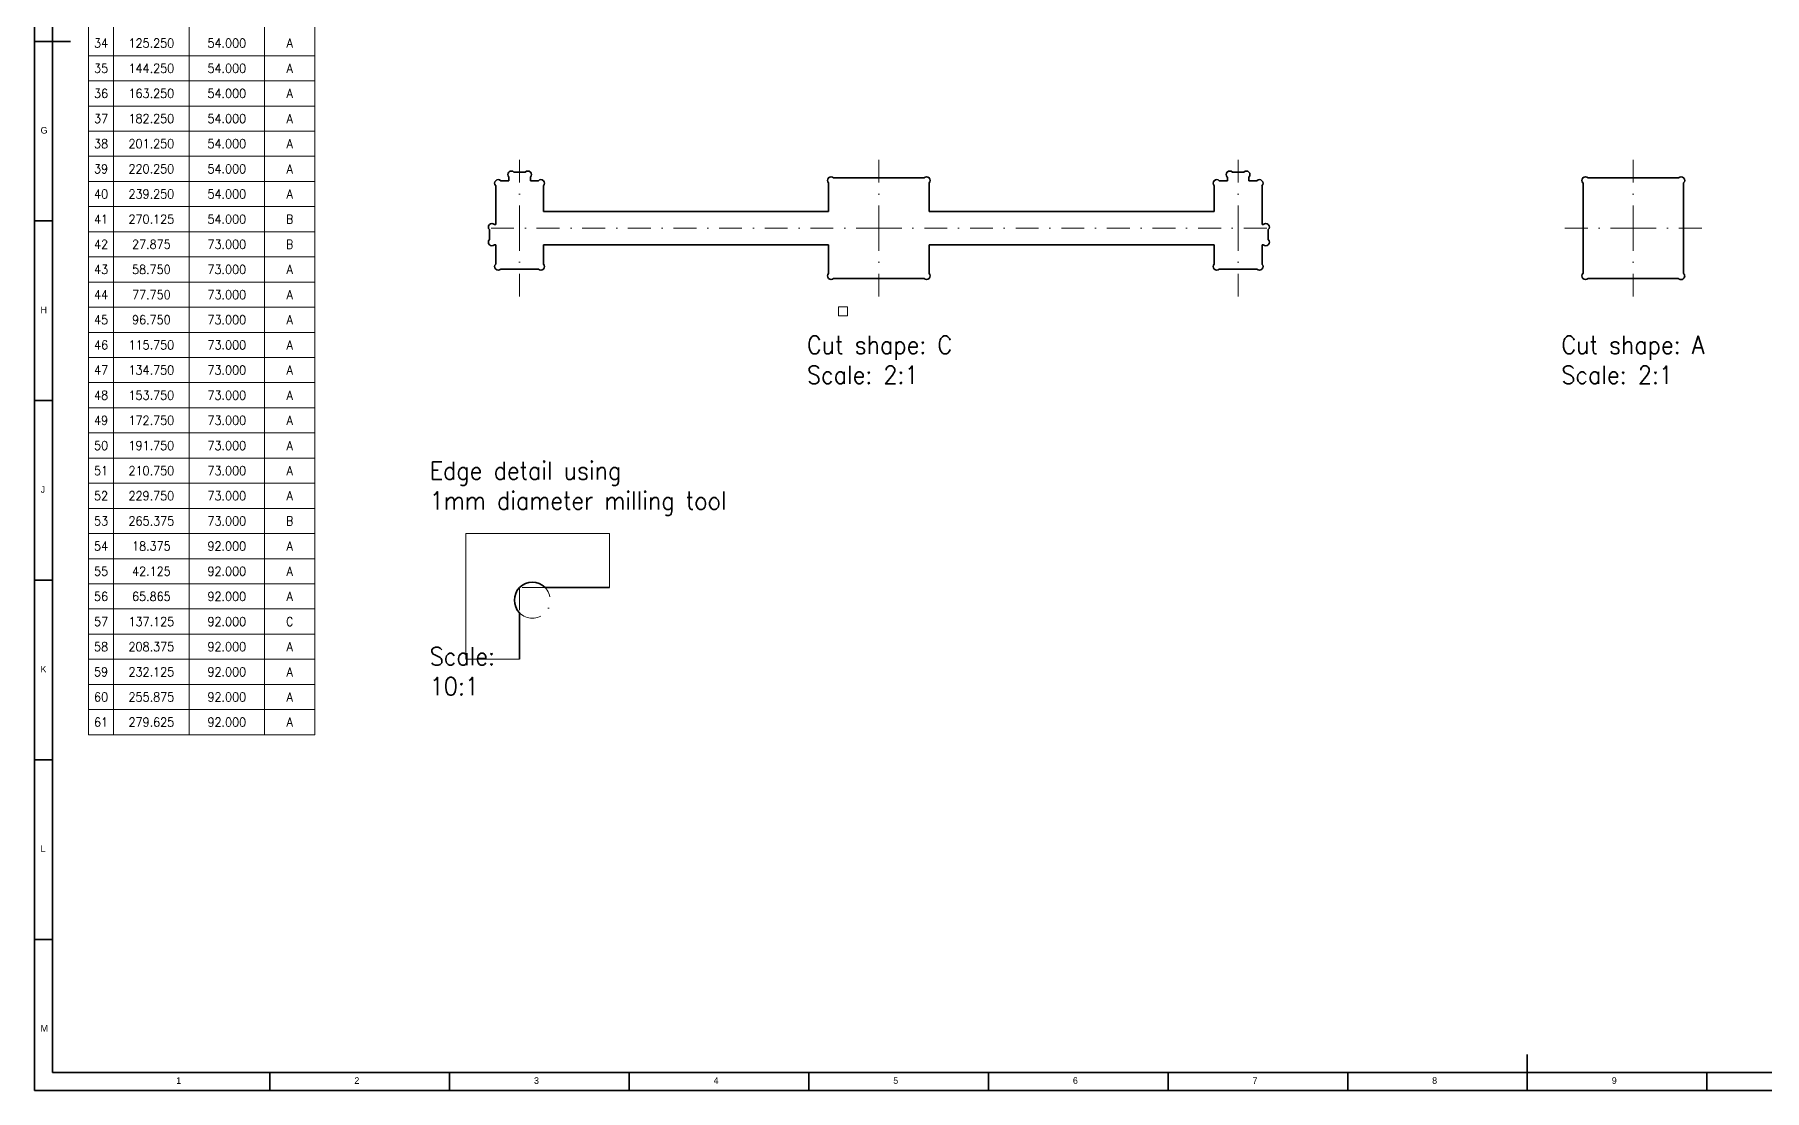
# Model space of a CAD drawing. Extents: x -75 to 756, y -330 to 254.
# Drawn here: x -75 to 406.5, y -330 to -36.1 of the extents above; entities that cross this region are included whole.
import ezdxf

# ---------------------------------------------------------------- set-up
doc = ezdxf.new("R2010")
doc.units = 0
doc.linetypes.add('DASHDOT2', pattern=[12.7, 6.35, -3.125, 0.1, -3.125])
for name, color, linetype, lineweight, true_color in [('axis', 6, 'DASHDOT2', 18, 0xff00ff), ('cut_true', 7, 'Continuous', 35, 0xffffff), ('detail', 7, 'Continuous', 35, 0xffffff), ('detail_thin', 7, 'Continuous', 13, 0xffffff), ('dimmensions', 2, 'Continuous', 13, 0xffff00), ('title_block', 3, 'Continuous', 35, 0x00ff00)]:
    doc.layers.add(name, color=color, linetype=linetype, lineweight=lineweight, true_color=true_color)
doc.styles.add('textstyle0', font='')
doc.styles.add('textstyle1', font='')
doc.styles.add('textstyle10', font='')
doc.styles.add('textstyle11', font='')
doc.styles.add('textstyle12', font='')
doc.styles.add('textstyle124', font='')
doc.styles.add('textstyle125', font='')
doc.styles.add('textstyle13', font='')
doc.styles.add('textstyle14', font='')
doc.styles.add('textstyle15', font='')
doc.styles.add('textstyle156', font='')
doc.styles.add('textstyle157', font='')
doc.styles.add('textstyle2', font='')
doc.styles.add('textstyle202', font='')
doc.styles.add('textstyle203', font='')
doc.styles.add('textstyle204', font='')
doc.styles.add('textstyle205', font='')
doc.styles.add('textstyle206', font='')
doc.styles.add('textstyle207', font='')
doc.styles.add('textstyle239', font='')
doc.styles.add('textstyle240', font='')
doc.styles.add('textstyle263', font='')
doc.styles.add('textstyle265', font='')
doc.styles.add('textstyle266', font='')
doc.styles.add('textstyle267', font='')
doc.styles.add('textstyle268', font='')
doc.styles.add('textstyle269', font='')
doc.styles.add('textstyle27', font='')
doc.styles.add('textstyle270', font='')
doc.styles.add('textstyle28', font='')
doc.styles.add('textstyle29', font='')
doc.styles.add('textstyle290', font='')
doc.styles.add('textstyle291', font='')
doc.styles.add('textstyle292', font='')
doc.styles.add('textstyle293', font='')
doc.styles.add('textstyle294', font='')
doc.styles.add('textstyle295', font='')
doc.styles.add('textstyle296', font='')
doc.styles.add('textstyle3', font='')
doc.styles.add('textstyle30', font='')
doc.styles.add('textstyle301', font='')
doc.styles.add('textstyle302', font='')
doc.styles.add('textstyle303', font='')
doc.styles.add('textstyle304', font='')
doc.styles.add('textstyle305', font='')
doc.styles.add('textstyle306', font='')
doc.styles.add('textstyle307', font='')
doc.styles.add('textstyle308', font='')
doc.styles.add('textstyle309', font='')
doc.styles.add('textstyle310', font='')
doc.styles.add('textstyle311', font='')
doc.styles.add('textstyle312', font='')
doc.styles.add('textstyle313', font='')
doc.styles.add('textstyle314', font='')
doc.styles.add('textstyle315', font='')
doc.styles.add('textstyle325', font='')
doc.styles.add('textstyle326', font='')
doc.styles.add('textstyle327', font='')
doc.styles.add('textstyle328', font='')
doc.styles.add('textstyle329', font='')
doc.styles.add('textstyle330', font='')
doc.styles.add('textstyle347', font='')
doc.styles.add('textstyle348', font='')
doc.styles.add('textstyle349', font='')
doc.styles.add('textstyle350', font='')
doc.styles.add('textstyle351', font='')
doc.styles.add('textstyle352', font='')
doc.styles.add('textstyle353', font='')
doc.styles.add('textstyle354', font='')
doc.styles.add('textstyle355', font='')
doc.styles.add('textstyle362', font='')
doc.styles.add('textstyle363', font='')
doc.styles.add('textstyle364', font='')
doc.styles.add('textstyle365', font='')
doc.styles.add('textstyle366', font='')
doc.styles.add('textstyle367', font='')
doc.styles.add('textstyle368', font='')
doc.styles.add('textstyle369', font='')
doc.styles.add('textstyle370', font='')
doc.styles.add('textstyle371', font='')
doc.styles.add('textstyle372', font='')
doc.styles.add('textstyle373', font='')
doc.styles.add('textstyle374', font='')
doc.styles.add('textstyle375', font='')
doc.styles.add('textstyle376', font='')
doc.styles.add('textstyle377', font='')
doc.styles.add('textstyle389', font='')
doc.styles.add('textstyle391', font='')
doc.styles.add('textstyle392', font='')
doc.styles.add('textstyle393', font='')
doc.styles.add('textstyle394', font='')
doc.styles.add('textstyle395', font='')
doc.styles.add('textstyle396', font='')
doc.styles.add('textstyle397', font='')
doc.styles.add('textstyle398', font='')
doc.styles.add('textstyle399', font='')
doc.styles.add('textstyle4', font='')
doc.styles.add('textstyle400', font='')
doc.styles.add('textstyle41', font='')
doc.styles.add('textstyle43', font='')
doc.styles.add('textstyle44', font='')
doc.styles.add('textstyle45', font='')
doc.styles.add('textstyle46', font='')
doc.styles.add('textstyle5', font='')
doc.styles.add('textstyle6', font='')
doc.styles.add('textstyle7', font='')
doc.styles.add('textstyle76', font='')
doc.styles.add('textstyle77', font='')
doc.styles.add('textstyle78', font='')
doc.styles.add('textstyle79', font='')
doc.styles.add('textstyle8', font='')
doc.styles.add('textstyle80', font='')
doc.styles.add('textstyle81', font='')
doc.styles.add('textstyle82', font='')
doc.styles.add('textstyle83', font='')
doc.styles.add('textstyle84', font='')
doc.styles.add('textstyle85', font='')
doc.styles.add('textstyle86', font='')
doc.styles.add('textstyle87', font='')
doc.styles.add('textstyle88', font='')
doc.styles.add('textstyle89', font='')
doc.styles.add('textstyle9', font='')
doc.styles.add('textstyle90', font='')
doc.styles.add('textstyle91', font='')
doc.styles.add('textstyle92', font='')
doc.styles.add('textstyle93', font='')
doc.styles.add('textstyle94', font='')
doc.styles.add('textstyle95', font='')
doc.styles.add('textstyle96', font='')
doc.styles.add('textstyle97', font='')
doc.styles.add('textstyle98', font='')
doc.styles.get('textstyle0').set_extended_font_data('Standard')
doc.styles.get('textstyle1').set_extended_font_data('Standard')
doc.styles.get('textstyle10').set_extended_font_data('Standard')
doc.styles.get('textstyle11').set_extended_font_data('Standard')
doc.styles.get('textstyle12').set_extended_font_data('Standard')
doc.styles.get('textstyle124').set_extended_font_data('STANDARD')
doc.styles.get('textstyle125').set_extended_font_data('STANDARD')
doc.styles.get('textstyle13').set_extended_font_data('Standard')
doc.styles.get('textstyle14').set_extended_font_data('Standard')
doc.styles.get('textstyle15').set_extended_font_data('Standard')
doc.styles.get('textstyle156').set_extended_font_data('STANDARD')
doc.styles.get('textstyle157').set_extended_font_data('STANDARD')
doc.styles.get('textstyle2').set_extended_font_data('Standard')
doc.styles.get('textstyle202').set_extended_font_data('sldtextstyle0')
doc.styles.get('textstyle203').set_extended_font_data('sldtextstyle0')
doc.styles.get('textstyle204').set_extended_font_data('sldtextstyle0')
doc.styles.get('textstyle205').set_extended_font_data('sldtextstyle0')
doc.styles.get('textstyle206').set_extended_font_data('sldtextstyle0')
doc.styles.get('textstyle207').set_extended_font_data('sldtextstyle0')
doc.styles.get('textstyle239').set_extended_font_data('sldtextstyle0')
doc.styles.get('textstyle240').set_extended_font_data('sldtextstyle0')
doc.styles.get('textstyle263').set_extended_font_data('sldtextstyle0')
doc.styles.get('textstyle265').set_extended_font_data('sldtextstyle0')
doc.styles.get('textstyle266').set_extended_font_data('sldtextstyle0')
doc.styles.get('textstyle267').set_extended_font_data('sldtextstyle0')
doc.styles.get('textstyle268').set_extended_font_data('sldtextstyle0')
doc.styles.get('textstyle269').set_extended_font_data('sldtextstyle0')
doc.styles.get('textstyle27').set_extended_font_data('Standard')
doc.styles.get('textstyle270').set_extended_font_data('sldtextstyle0')
doc.styles.get('textstyle28').set_extended_font_data('Standard')
doc.styles.get('textstyle29').set_extended_font_data('Standard')
doc.styles.get('textstyle290').set_extended_font_data('Standard')
doc.styles.get('textstyle291').set_extended_font_data('Standard')
doc.styles.get('textstyle292').set_extended_font_data('Standard')
doc.styles.get('textstyle293').set_extended_font_data('Standard')
doc.styles.get('textstyle294').set_extended_font_data('Standard')
doc.styles.get('textstyle295').set_extended_font_data('Standard')
doc.styles.get('textstyle296').set_extended_font_data('Standard')
doc.styles.get('textstyle3').set_extended_font_data('Standard')
doc.styles.get('textstyle30').set_extended_font_data('Standard')
doc.styles.get('textstyle301').set_extended_font_data('Standard')
doc.styles.get('textstyle302').set_extended_font_data('Standard')
doc.styles.get('textstyle303').set_extended_font_data('Standard')
doc.styles.get('textstyle304').set_extended_font_data('Standard')
doc.styles.get('textstyle305').set_extended_font_data('Standard')
doc.styles.get('textstyle306').set_extended_font_data('Standard')
doc.styles.get('textstyle307').set_extended_font_data('Standard')
doc.styles.get('textstyle308').set_extended_font_data('Standard')
doc.styles.get('textstyle309').set_extended_font_data('Standard')
doc.styles.get('textstyle310').set_extended_font_data('Standard')
doc.styles.get('textstyle311').set_extended_font_data('Standard')
doc.styles.get('textstyle312').set_extended_font_data('Standard')
doc.styles.get('textstyle313').set_extended_font_data('Standard')
doc.styles.get('textstyle314').set_extended_font_data('Standard')
doc.styles.get('textstyle315').set_extended_font_data('Standard')
doc.styles.get('textstyle325').set_extended_font_data('Standard')
doc.styles.get('textstyle326').set_extended_font_data('Standard')
doc.styles.get('textstyle327').set_extended_font_data('Standard')
doc.styles.get('textstyle328').set_extended_font_data('Standard')
doc.styles.get('textstyle329').set_extended_font_data('Standard')
doc.styles.get('textstyle330').set_extended_font_data('Standard')
doc.styles.get('textstyle347').set_extended_font_data('Standard')
doc.styles.get('textstyle348').set_extended_font_data('Standard')
doc.styles.get('textstyle349').set_extended_font_data('Standard')
doc.styles.get('textstyle350').set_extended_font_data('Standard')
doc.styles.get('textstyle351').set_extended_font_data('Standard')
doc.styles.get('textstyle352').set_extended_font_data('Standard')
doc.styles.get('textstyle353').set_extended_font_data('Standard')
doc.styles.get('textstyle354').set_extended_font_data('Standard')
doc.styles.get('textstyle355').set_extended_font_data('Standard')
doc.styles.get('textstyle362').set_extended_font_data('Standard')
doc.styles.get('textstyle363').set_extended_font_data('Standard')
doc.styles.get('textstyle364').set_extended_font_data('Standard')
doc.styles.get('textstyle365').set_extended_font_data('Standard')
doc.styles.get('textstyle366').set_extended_font_data('Standard')
doc.styles.get('textstyle367').set_extended_font_data('Standard')
doc.styles.get('textstyle368').set_extended_font_data('Standard')
doc.styles.get('textstyle369').set_extended_font_data('Standard')
doc.styles.get('textstyle370').set_extended_font_data('Standard')
doc.styles.get('textstyle371').set_extended_font_data('Standard')
doc.styles.get('textstyle372').set_extended_font_data('Standard')
doc.styles.get('textstyle373').set_extended_font_data('Standard')
doc.styles.get('textstyle374').set_extended_font_data('Standard')
doc.styles.get('textstyle375').set_extended_font_data('Standard')
doc.styles.get('textstyle376').set_extended_font_data('Standard')
doc.styles.get('textstyle377').set_extended_font_data('Standard')
doc.styles.get('textstyle389').set_extended_font_data('Standard')
doc.styles.get('textstyle391').set_extended_font_data('Standard')
doc.styles.get('textstyle392').set_extended_font_data('Standard')
doc.styles.get('textstyle393').set_extended_font_data('Standard')
doc.styles.get('textstyle394').set_extended_font_data('Standard')
doc.styles.get('textstyle395').set_extended_font_data('Standard')
doc.styles.get('textstyle396').set_extended_font_data('Standard')
doc.styles.get('textstyle397').set_extended_font_data('Standard')
doc.styles.get('textstyle398').set_extended_font_data('Standard')
doc.styles.get('textstyle399').set_extended_font_data('Standard')
doc.styles.get('textstyle4').set_extended_font_data('Standard')
doc.styles.get('textstyle400').set_extended_font_data('Standard')
doc.styles.get('textstyle41').set_extended_font_data('Standard')
doc.styles.get('textstyle43').set_extended_font_data('Standard')
doc.styles.get('textstyle44').set_extended_font_data('Standard')
doc.styles.get('textstyle45').set_extended_font_data('Standard')
doc.styles.get('textstyle46').set_extended_font_data('Standard')
doc.styles.get('textstyle5').set_extended_font_data('Standard')
doc.styles.get('textstyle6').set_extended_font_data('Standard')
doc.styles.get('textstyle7').set_extended_font_data('Standard')
doc.styles.get('textstyle76').set_extended_font_data('Standard')
doc.styles.get('textstyle77').set_extended_font_data('Standard')
doc.styles.get('textstyle78').set_extended_font_data('Standard')
doc.styles.get('textstyle79').set_extended_font_data('Standard')
doc.styles.get('textstyle8').set_extended_font_data('Standard')
doc.styles.get('textstyle80').set_extended_font_data('Standard')
doc.styles.get('textstyle81').set_extended_font_data('Standard')
doc.styles.get('textstyle82').set_extended_font_data('Standard')
doc.styles.get('textstyle83').set_extended_font_data('Standard')
doc.styles.get('textstyle84').set_extended_font_data('Standard')
doc.styles.get('textstyle85').set_extended_font_data('Standard')
doc.styles.get('textstyle86').set_extended_font_data('Standard')
doc.styles.get('textstyle87').set_extended_font_data('Standard')
doc.styles.get('textstyle88').set_extended_font_data('Standard')
doc.styles.get('textstyle89').set_extended_font_data('Standard')
doc.styles.get('textstyle9').set_extended_font_data('Standard')
doc.styles.get('textstyle90').set_extended_font_data('Standard')
doc.styles.get('textstyle91').set_extended_font_data('Standard')
doc.styles.get('textstyle92').set_extended_font_data('Standard')
doc.styles.get('textstyle93').set_extended_font_data('Standard')
doc.styles.get('textstyle94').set_extended_font_data('Standard')
doc.styles.get('textstyle95').set_extended_font_data('Standard')
doc.styles.get('textstyle96').set_extended_font_data('Standard')
doc.styles.get('textstyle97').set_extended_font_data('Standard')
doc.styles.get('textstyle98').set_extended_font_data('Standard')

# ---------------------------------------------------------------- blocks, each defined once
blk = doc.blocks.new('mx_cut_1x1')
at = {"layer": 'cut_true'}
for p, q in [((-7, 6.29), (-7, -6.29)), ((-6.29, 7), (6.29, 7)), ((7, 6.29), (7, -6.29)), ((-6.29, -7), (6.29, -7))]:
    blk.add_line(p, q, dxfattribs=at)
for centre, start, end in [((-6.65, 6.65), 45, 225), ((6.65, 6.65), 315, 135), ((-6.65, -6.65), 135, 315), ((6.65, -6.65), 225, 45)]:
    blk.add_arc(centre, 0.5, start, end, dxfattribs=at)
blk = doc.blocks.new('mx_cut_1x6.25')
at = {"layer": 'cut_true'}
for p, q in [((-53.33, 2.3), (-53.33, 4.99)), ((-52.62, 5.7), (-47.38, 5.7)), ((-46.67, 4.99), (-46.67, 2.3)), ((-7, 6.29), (-7, 2.3)), ((6.29, 7), (-6.29, 7)), ((7, 2.3), (7, 6.29)), ((46.67, 4.99), (46.67, 2.3)), ((52.62, 5.7), (47.38, 5.7)), ((53.33, 2.3), (53.33, 4.99)), ((-54.2, 1.59), (-54.2, 0.21)), ((-53.33, 2.3), (-53.49, 2.3)), ((-46.67, 2.3), (-7, 2.3)), ((46.67, 2.3), (7, 2.3)), ((53.33, 2.3), (53.49, 2.3)), ((54.2, 1.59), (54.2, 0.21)), ((-53.33, -0.5), (-53.49, -0.5)), ((-53.33, -0.5), (-53.33, -5.89)), ((-46.67, -2.3), (-7, -2.3)), ((-46.67, -5.89), (-46.67, -2.3)), ((-7, -6.29), (-7, -2.3)), ((46.67, -2.3), (7, -2.3)), ((7, -2.3), (7, -6.29)), ((46.67, -5.89), (46.67, -2.3)), ((53.33, -0.5), (53.49, -0.5)), ((53.33, -0.5), (53.33, -5.89)), ((-52.62, -6.6), (-51.5, -6.6)), ((-51.5, -7.09), (-51.5, -6.6)), ((-48.5, -6.6), (-48.5, -7.09)), ((-48.5, -6.6), (-47.38, -6.6)), ((-6.29, -7), (6.29, -7)), ((48.5, -6.6), (47.38, -6.6)), ((48.5, -6.6), (48.5, -7.09)), ((52.62, -6.6), (51.5, -6.6)), ((51.5, -7.09), (51.5, -6.6)), ((-50.79, -7.8), (-49.21, -7.8)), ((50.79, -7.8), (49.21, -7.8))]:
    blk.add_line(p, q, dxfattribs=at)
for centre, start, end in [((-52.97, 5.35), 45, 225), ((-47.03, 5.35), 315, 135), ((-6.65, 6.65), 45, 225), ((6.65, 6.65), 315, 135), ((47.03, 5.35), 45, 225), ((52.97, 5.35), 315, 135), ((-53.85, 1.95), 45, 225), ((53.85, 1.95), 315, 135), ((-53.85, -0.15), 135, 315), ((53.85, -0.15), 225, 45), ((-52.97, -6.25), 135, 315), ((-51.15, -7.45), 135, 315), ((-48.85, -7.45), 225, 45), ((-47.03, -6.25), 225, 45), ((-6.65, -6.65), 135, 315), ((6.65, -6.65), 225, 45), ((47.03, -6.25), 135, 315), ((48.85, -7.45), 135, 315), ((51.15, -7.45), 225, 45), ((52.97, -6.25), 225, 45)]:
    blk.add_arc(centre, 0.5, start, end, dxfattribs=at)
blk = doc.blocks.new('A1_h_title_block')
at = {"layer": 'title_block'}
for p, q in [((5, 589), (5, 5)), ((10, 584), (10, 10)), ((5, 297), (15, 297)), ((10, 247), (5, 247)), ((5, 197), (10, 197)), ((10, 147), (5, 147)), ((5, 97), (10, 97)), ((10, 47), (5, 47)), ((420.5, 5), (420.5, 15)), ((10, 10), (831, 10)), ((70.5, 5), (70.5, 10)), ((120.5, 10), (120.5, 5)), ((170.5, 5), (170.5, 10)), ((220.5, 10), (220.5, 5)), ((270.5, 5), (270.5, 10)), ((320.5, 10), (320.5, 5)), ((370.5, 5), (370.5, 10)), ((470.5, 5), (470.5, 10)), ((5, 5), (836, 5))]:
    blk.add_line(p, q, dxfattribs=at)
at = {"layer": 'title_block', "char_height": 1.85, "attachment_point": 1}
for s, insert, width, style in [('G', (6.67, 273.17), 1.0289, 'textstyle203'), ('H', (6.67, 223.17), 1.0289, 'textstyle202'), ('J', (6.67, 173.17), 0.6174, 'textstyle205'), ('K', (6.67, 123.17), 1.0289, 'textstyle204'), ('L', (6.67, 73.17), 0.8231, 'textstyle207'), ('M', (6.67, 23.17), 1.2347, 'textstyle206'), ('1', (44.43, 8.67), 0.4116, 'textstyle266'), ('2', (94.01, 8.67), 0.8231, 'textstyle265'), ('3', (144.01, 8.67), 0.8231, 'textstyle268'), ('4', (194.01, 8.67), 1.0289, 'textstyle267'), ('5', (244.01, 8.67), 0.8231, 'textstyle270'), ('6', (294.01, 8.67), 0.8231, 'textstyle269'), ('7', (344.01, 8.67), 0.8231, 'textstyle240'), ('8', (394.01, 8.67), 0.8231, 'textstyle239'), ('9', (444.01, 8.67), 0.8231, 'textstyle263')]:
    blk.add_mtext(s, dxfattribs=dict(at, insert=insert, width=width, style=style))

msp = doc.modelspace()

# ---------------------------------------------------------------- linework, layer by layer
at = {"layer": 'axis'}
for p, q in [((60, -90), (60, -70)), ((160, -90), (160, -70)), ((260, -90), (260, -70)), ((370, -90), (370, -70)), ((160, -90), (50, -90)), ((60, -90), (60, -110)), ((160, -90), (270, -90)), ((160, -90), (160, -110)), ((260, -90), (260, -110)), ((370, -90), (350, -90)), ((370, -90), (370, -110)), ((370, -90), (390, -90)), ((67.07, -190), (60, -190)), ((60, -190), (60, -197.07))]:
    msp.add_line(p, q, dxfattribs=at)
msp.add_arc((63.54, -193.54), 5, 225, 45, dxfattribs=at)
at = {"layer": 'detail'}
for p, q in [((67.07, -190), (85, -190)), ((60, -197.07), (60, -210))]:
    msp.add_line(p, q, dxfattribs=at)
msp.add_arc((63.54, -193.54), 5, 44.9997, 224.9997, dxfattribs=at)
at = {"layer": 'detail_thin'}
for p, q in [((45, -175), (85, -175)), ((45, -210), (45, -175)), ((85, -175), (85, -190)), ((60, -210), (45, -210))]:
    msp.add_line(p, q, dxfattribs=at)
at = {"layer": 'dimmensions'}
for p, q in [((-60, 210), (-60, -231)), ((3, 210), (3, -231)), ((-53, 203), (-53, -231)), ((-32, 203), (-32, -231)), ((-11, 203), (-11, -231)), ((-60, -42), (3, -42)), ((-60, -49), (3, -49)), ((-60, -56), (3, -56)), ((-60, -63), (3, -63)), ((-60, -70), (3, -70)), ((-60, -77), (3, -77)), ((-60, -84), (3, -84)), ((-60, -91), (3, -91)), ((-60, -98), (3, -98)), ((-60, -105), (3, -105)), ((-60, -112), (3, -112)), ((-60, -119), (3, -119)), ((-60, -126), (3, -126)), ((-60, -133), (3, -133)), ((-60, -140), (3, -140)), ((-60, -147), (3, -147)), ((-60, -154), (3, -154)), ((-60, -161), (3, -161)), ((-60, -168), (3, -168)), ((-60, -175), (3, -175)), ((-60, -182), (3, -182)), ((-60, -189), (3, -189)), ((-60, -196), (3, -196)), ((-60, -203), (3, -203)), ((-60, -210), (3, -210)), ((-60, -217), (3, -217)), ((-60, -224), (3, -224)), ((-60, -231), (3, -231))]:
    msp.add_line(p, q, dxfattribs=at)
msp.add_lwpolyline([(148.79, -114.4), (151.29, -114.4), (151.29, -111.9), (148.79, -111.9)], close=True, dxfattribs=at)

# ---------------------------------------------------------------- block references
at = {"layer": 'axis'}
msp.add_blockref('A1_h_title_block', (-80, -335), dxfattribs=at)
at = {"layer": 'detail', "xscale": -2, "yscale": 2, "rotation": 180}
msp.add_blockref('mx_cut_1x6.25', (160, -90), dxfattribs=at)
at = {"layer": 'detail', "xscale": 2, "yscale": 2}
msp.add_blockref('mx_cut_1x1', (370, -90), dxfattribs=at)

# ---------------------------------------------------------------- texts
at = {"layer": 'dimmensions', "char_height": 2.5, "attachment_point": 5}
for s, insert, style in [('34', (-56.5, -38.5), 'textstyle41'), ('125.250', (-42.5, -38.5), 'textstyle389'), ('54.000', (-21.5, -38.5), 'textstyle326'), ('A', (-4, -38.5), 'textstyle28'), ('35', (-56.5, -45.5), 'textstyle44'), ('144.250', (-42.5, -45.5), 'textstyle392'), ('54.000', (-21.5, -45.5), 'textstyle325'), ('A', (-4, -45.5), 'textstyle27'), ('36', (-56.5, -52.5), 'textstyle43'), ('163.250', (-42.5, -52.5), 'textstyle391'), ('54.000', (-21.5, -52.5), 'textstyle328'), ('A', (-4, -52.5), 'textstyle30'), ('37', (-56.5, -59.5), 'textstyle46'), ('182.250', (-42.5, -59.5), 'textstyle363'), ('54.000', (-21.5, -59.5), 'textstyle327'), ('A', (-4, -59.5), 'textstyle29'), ('38', (-56.5, -66.5), 'textstyle45'), ('201.250', (-42.5, -66.5), 'textstyle362'), ('54.000', (-21.5, -66.5), 'textstyle330'), ('A', (-4, -66.5), 'textstyle1'), ('39', (-56.5, -73.5), 'textstyle84'), ('220.250', (-42.5, -73.5), 'textstyle365'), ('54.000', (-21.5, -73.5), 'textstyle329'), ('A', (-4, -73.5), 'textstyle0'), ('40', (-56.5, -80.5), 'textstyle83'), ('239.250', (-42.5, -80.5), 'textstyle364'), ('54.000', (-21.5, -80.5), 'textstyle302'), ('A', (-4, -80.5), 'textstyle3'), ('41', (-56.5, -87.5), 'textstyle86'), ('270.125', (-42.5, -87.5), 'textstyle367'), ('54.000', (-21.5, -87.5), 'textstyle301'), ('B', (-4, -87.5), 'textstyle2'), ('42', (-56.5, -94.5), 'textstyle85'), ('27.875', (-42.5, -94.5), 'textstyle366'), ('73.000', (-21.5, -94.5), 'textstyle303'), ('B', (-4, -94.5), 'textstyle5'), ('43', (-56.5, -101.5), 'textstyle88'), ('58.750', (-42.5, -101.5), 'textstyle369'), ('73.000', (-21.5, -101.5), 'textstyle305'), ('A', (-4, -101.5), 'textstyle4'), ('44', (-56.5, -108.5), 'textstyle87'), ('77.750', (-42.5, -108.5), 'textstyle368'), ('73.000', (-21.5, -108.5), 'textstyle304'), ('A', (-4, -108.5), 'textstyle7'), ('45', (-56.5, -115.5), 'textstyle90'), ('96.750', (-42.5, -115.5), 'textstyle371'), ('73.000', (-21.5, -115.5), 'textstyle307'), ('A', (-4, -115.5), 'textstyle6'), ('46', (-56.5, -122.5), 'textstyle89'), ('115.750', (-42.5, -122.5), 'textstyle370'), ('73.000', (-21.5, -122.5), 'textstyle306'), ('A', (-4, -122.5), 'textstyle9'), ('47', (-56.5, -129.5), 'textstyle92'), ('134.750', (-42.5, -129.5), 'textstyle373'), ('73.000', (-21.5, -129.5), 'textstyle309'), ('A', (-4, -129.5), 'textstyle8'), ('48', (-56.5, -136.5), 'textstyle91'), ('153.750', (-42.5, -136.5), 'textstyle372'), ('73.000', (-21.5, -136.5), 'textstyle308'), ('A', (-4, -136.5), 'textstyle11'), ('49', (-56.5, -143.5), 'textstyle94'), ('172.750', (-42.5, -143.5), 'textstyle375'), ('73.000', (-21.5, -143.5), 'textstyle311'), ('A', (-4, -143.5), 'textstyle10'), ('50', (-56.5, -150.5), 'textstyle93'), ('191.750', (-42.5, -150.5), 'textstyle374'), ('73.000', (-21.5, -150.5), 'textstyle310'), ('A', (-4, -150.5), 'textstyle13'), ('51', (-56.5, -157.5), 'textstyle96'), ('210.750', (-42.5, -157.5), 'textstyle377'), ('73.000', (-21.5, -157.5), 'textstyle313'), ('A', (-4, -157.5), 'textstyle12'), ('52', (-56.5, -164.5), 'textstyle95'), ('229.750', (-42.5, -164.5), 'textstyle376'), ('73.000', (-21.5, -164.5), 'textstyle312'), ('A', (-4, -164.5), 'textstyle15'), ('53', (-56.5, -171.5), 'textstyle98'), ('265.375', (-42.5, -171.5), 'textstyle348'), ('73.000', (-21.5, -171.5), 'textstyle315'), ('B', (-4, -171.5), 'textstyle14'), ('54', (-56.5, -178.5), 'textstyle97'), ('18.375', (-42.5, -178.5), 'textstyle347'), ('92.000', (-21.5, -178.5), 'textstyle314'), ('A', (-4, -178.5), 'textstyle394'), ('55', (-56.5, -185.5), 'textstyle77'), ('42.125', (-42.5, -185.5), 'textstyle350'), ('92.000', (-21.5, -185.5), 'textstyle291'), ('A', (-4, -185.5), 'textstyle393'), ('56', (-56.5, -192.5), 'textstyle76'), ('65.865', (-42.5, -192.5), 'textstyle349'), ('92.000', (-21.5, -192.5), 'textstyle290'), ('A', (-4, -192.5), 'textstyle396'), ('57', (-56.5, -199.5), 'textstyle79'), ('137.125', (-42.5, -199.5), 'textstyle352'), ('92.000', (-21.5, -199.5), 'textstyle293'), ('C', (-4, -199.5), 'textstyle395'), ('58', (-56.5, -206.5), 'textstyle78'), ('208.375', (-42.5, -206.5), 'textstyle351'), ('92.000', (-21.5, -206.5), 'textstyle292'), ('A', (-4, -206.5), 'textstyle398'), ('59', (-56.5, -213.5), 'textstyle81'), ('232.125', (-42.5, -213.5), 'textstyle354'), ('92.000', (-21.5, -213.5), 'textstyle295'), ('A', (-4, -213.5), 'textstyle397'), ('60', (-56.5, -220.5), 'textstyle82'), ('255.875', (-42.5, -220.5), 'textstyle353'), ('92.000', (-21.5, -220.5), 'textstyle294'), ('A', (-4, -220.5), 'textstyle400'), ('61', (-56.5, -227.5), 'textstyle80'), ('279.625', (-42.5, -227.5), 'textstyle355'), ('92.000', (-21.5, -227.5), 'textstyle296'), ('A', (-4, -227.5), 'textstyle399')]:
    msp.add_mtext(s, dxfattribs=dict(at, insert=insert, style=style))
at = {"layer": 'dimmensions', "char_height": 5}
for s, insert, width, attachment_point, style in [('Cut shape: C\\PScale: 2:1', (140, -120), 41.9444, 1, 'textstyle124'), ('Cut shape: A\\PScale: 2:1', (350, -120), 43.0556, 1, 'textstyle125'), ('Edge detail using \\P1mm diameter milling tool', (35, -170), 85.1389, 7, 'textstyle157'), ('Scale: 10:1', (35, -220), 32.6389, 7, 'textstyle156')]:
    msp.add_mtext(s, dxfattribs=dict(at, insert=insert, width=width, attachment_point=attachment_point, style=style))

doc.saveas('drawing.dxf')
